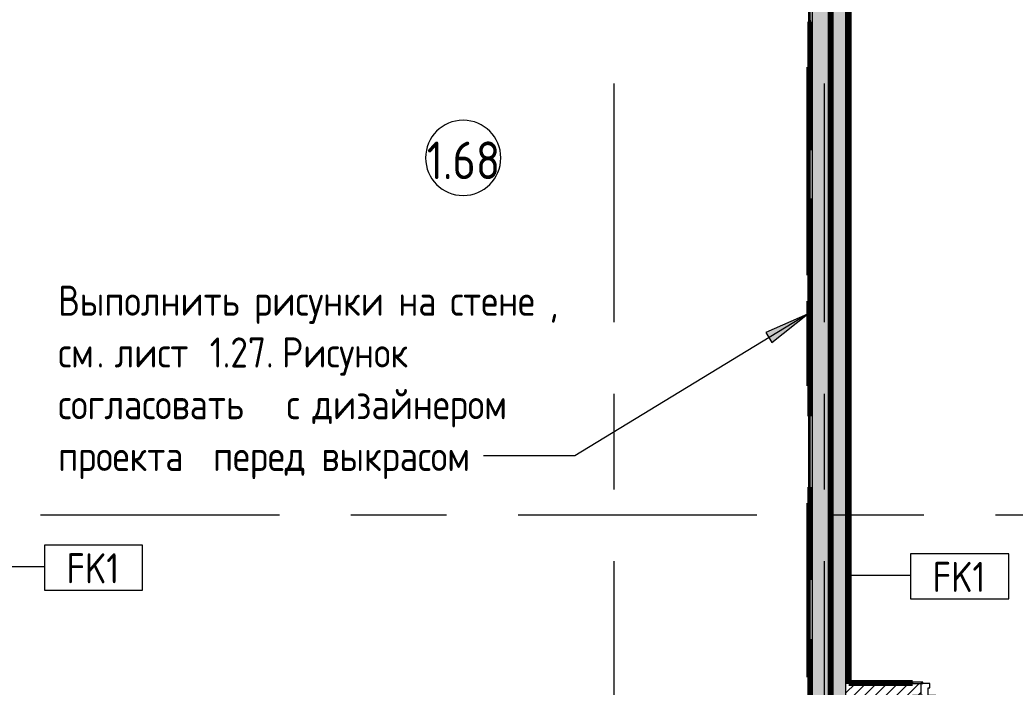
# Model space of a CAD drawing. Header units: millimetres. Extents: x 81711 to 274967, y -8553 to 29000.
# Drawn here: x 101859 to 108477, y 2455 to 6889 of the extents above; entities that cross this region are included whole.
import ezdxf

# ---------------------------------------------------------------- set-up
doc = ezdxf.new("R2010")
doc.units = ezdxf.units.MM
doc.linetypes.add('Осевая', pattern=[3175, 635, -476.25, 1587.5, -476.25])
for name, color, linetype, lineweight in [('A-AREA-IDEN', 7, 'Continuous', 9), ('A-DOOR', 7, 'Continuous', 9), ('A-DOOR-1', 7, 'Continuous', 13), ('A-DOOR-FRAM', 7, 'Continuous', 13), ('A-WALL', 7, 'Continuous', 9), ('A-WALL-IDEN', 7, 'Continuous', 9), ('I-WALL', 7, 'Continuous', 9), ('Оси-2', 7, 'Осевая', 9)]:
    doc.layers.add(name, color=color, linetype=linetype, lineweight=lineweight)
for name, color, linetype, lineweight, true_color in [('A-WALL-2', 7, 'Continuous', 9, 0xff80c0), ('G-ANNO-TEXT-1', 7, 'Continuous', 9, 0x3c3c3c), ('I-WALL-10', 7, 'Continuous', 80, 0x008000), ('I-WALL-15', 5, 'Continuous', 53, 0x0000ff), ('I-WALL-17', 5, 'Continuous', 50, 0x0000ff), ('I-WALL-5', 7, 'Continuous', 9, 0xc0c0c0), ('I-WALL-7', 7, 'Continuous', 53, 0xff80c0), ('I-WALL-8', 7, 'Continuous', 80, 0xff80c0), ('I-WALL-9', 7, 'Continuous', 35, 0x008000)]:
    doc.layers.add(name, color=color, linetype=linetype, lineweight=lineweight, true_color=true_color)
doc.styles.add('GOST Common', font='GOST_Common.ttf', dxfattribs={"width": 0.9, "height": 200})
doc.styles.add('GOST Common_1', font='GOST_Common.ttf', dxfattribs={"width": 0.9, "height": 250})
pattern_1 = [(0, (0, 0), (121.92, 30.48), [10.058, -81.382, 10.058, -81.382, -487.68]), (0, (0, 0), (121.92, 30.48), [-182.88, 10.058, -172.822, 10.058, -81.382, -213.36]), (0, (0, 0), (121.92, 30.48), [-457.2, 10.058, -50.902, 10.058, -142.342]), (120, (45.72, 15.24), (-87.356454, 90.345817), [10.058, -81.382, 10.058, -81.382, -487.68]), (120, (45.72, 15.24), (-87.356454, 90.345817), [-182.88, 10.058, -172.822, 10.058, -81.382, -213.36]), (120, (45.72, 15.24), (-87.356454, 90.345817), [-457.2, 10.058, -50.902, 10.058, -142.342]), (240, (60.96, 76.2), (-34.563546, -120.825817), [10.058, -81.382, 10.058, -81.382, -487.68]), (240, (60.96, 76.2), (-34.563546, -120.825817), [-182.88, 10.058, -172.822, 10.058, -81.382, -213.36]), (240, (60.96, 76.2), (-34.563546, -120.825817), [-457.2, 10.058, -50.902, 10.058, -142.342])]

# ---------------------------------------------------------------- blocks, each defined once
blk = doc.blocks.new('110_Дверь_СКБ_2Ст - Д-2а_п_ Из коридора на лестницу-32239107-План отделки стен 1 этажа в осях 23_1-33')
at = {"layer": 'A-DOOR'}
for centre, radius, start, end in [((-637.5, 40), 900, 0, 90), ((662.5, 40), 400, 90, 180)]:
    blk.add_arc(centre, radius, start, end, dxfattribs=at)
at = {"layer": 'A-DOOR-1'}
for p, q in [((-637.5, 940), (-637.5, 40)), ((-587.5, 940), (-637.5, 940)), ((-587.5, 40), (-587.5, 940)), ((662.5, 440), (612.5, 440)), ((612.5, 440), (612.5, 40)), ((662.5, 40), (662.5, 440)), ((-637.5, 40), (-587.5, 40)), ((612.5, 40), (662.5, 40))]:
    blk.add_line(p, q, dxfattribs=at)
at = {"layer": 'A-DOOR-FRAM'}
for p, q in [((-672.5, 48), (-742.5, 48)), ((-742.5, 48), (-742.5, 40)), ((-742.5, 40), (-672.5, 40)), ((-637.5, 40), (-687.5, 40)), ((-687.5, 40), (-687.5, -40)), ((-672.5, 40), (-672.5, 48)), ((-637.5, -10), (-637.5, 40)), ((662.5, 40), (662.5, -10)), ((712.5, 40), (662.5, 40)), ((767.5, 48), (697.5, 48)), ((697.5, 48), (697.5, 40)), ((697.5, 40), (767.5, 40)), ((712.5, -40), (712.5, 40)), ((767.5, 40), (767.5, 48)), ((-672.5, -40), (-742.5, -40)), ((-742.5, -40), (-742.5, -48)), ((-742.5, -48), (-672.5, -48)), ((-672.5, -39), (-687.5, -39)), ((-687.5, -39), (-687.5, -40)), ((-687.5, -40), (-627.5, -40)), ((-687.5, -40), (-672.5, -40)), ((-672.5, -40), (-672.5, -39)), ((-672.5, -48), (-672.5, -40)), ((-627.5, -10), (-637.5, -10)), ((-627.5, -40), (-627.5, -10)), ((662.5, -10), (652.5, -10)), ((652.5, -10), (652.5, -40)), ((652.5, -40), (712.5, -40)), ((712.5, -39), (697.5, -39)), ((697.5, -39), (697.5, -40)), ((697.5, -40), (712.5, -40)), ((767.5, -40), (697.5, -40)), ((697.5, -40), (697.5, -48)), ((697.5, -48), (767.5, -48)), ((712.5, -40), (712.5, -39)), ((767.5, -48), (767.5, -40))]:
    blk.add_line(p, q, dxfattribs=at)
blk = doc.blocks.new('М_стена_0001 - Типоразмер_без рамки-25382661-План отделки стен 1 этажа в осях 23_1-33')
at = {"layer": 'A-WALL-IDEN'}
for p, q in [((3.258, 1.523), (-3.273, 1.523)), ((-3.273, 1.523), (-3.273, -1.477)), ((3.258, -1.477), (3.258, 1.523)), ((-3.273, -1.477), (3.258, -1.477))]:
    blk.add_line(p, q, dxfattribs=at)
blk = doc.blocks.new('Марка_Помещения - Номер-25198446-План отделки стен 1 этажа в осях 23_1-33')
at = {"layer": 'A-AREA-IDEN'}
for start, end in [(360, 180), (180, 360)]:
    blk.add_arc((0, 0), 2.5, start, end, dxfattribs=at)

msp = doc.modelspace()

# ---------------------------------------------------------------- hatches: boundary and pattern name
at = {"layer": 'G-ANNO-TEXT-1'}
msp.add_hatch(color=256, dxfattribs=at).paths.add_polyline_path([(107095.8, 4934.2), (106819.1, 4811.7), (106860.3, 4744.3)])
at = {"layer": 'I-WALL'}
h = msp.add_hatch(dxfattribs=at)
h.set_pattern_fill('FP_2', color=256, style=0, pattern_type=2)
h.set_pattern_definition([(45, (0, 0), (-57.024626, 57.024626), []), (45, (57.025, 0), (-57.024626, 57.024626), [100.806, -20.161, 3.353, -16.808])])
h.paths.add_polyline_path([(107150, 2400), (107350, 2400), (107350, 10600), (107130, 10600), (107130, 2400)])
h = msp.add_hatch(dxfattribs=at)
h.set_pattern_fill('FP_64', color=256, style=0, pattern_type=2)
h.set_pattern_definition(pattern_1)
h.paths.add_polyline_path([(107110, 150), (107130, 150), (107130, 10380), (107110, 10380), (107110, 170)])
h = msp.add_hatch(dxfattribs=at)
h.set_pattern_fill('FP_64', color=256, style=0, pattern_type=2)
h.set_pattern_definition(pattern_1)
h.paths.add_polyline_path([(107370, 2480), (107370, 10380), (107350, 10380), (107350, 2480)])
h = msp.add_hatch(dxfattribs=at)
h.set_pattern_fill('FP_3', color=256, style=0, pattern_type=2)
h.set_pattern_definition([(45, (0, 0), (-35.35534, 35.35534), [])])
h.paths.add_polyline_path([(107794, 2400), (107849, 2400), (107849, 2480), (107350, 2480), (107350, 2400), (107451, 2400)])
h.paths.add_polyline_path([(109670, 2400), (109670, 2480), (109249, 2479), (109249, 2400), (109570, 2400)])

# ---------------------------------------------------------------- linework, layer by layer
at = {"layer": 'A-WALL'}
for p, q in [((107350, 10380), (107350, 2400)), ((107371, 2480), (107350, 2480))]:
    msp.add_line(p, q, dxfattribs=at)
at = {"layer": 'A-WALL-2'}
for p, q in [((107370, 10379), (107370, 2480)), ((107371, 2480), (107794, 2480))]:
    msp.add_line(p, q, dxfattribs=at)
at = {"layer": 'A-WALL-IDEN'}
for p, q in [((101610.5, 3257.1), (102021.4, 3257.1)), ((107370.5, 3199.8), (107781.4, 3199.8))]:
    msp.add_line(p, q, dxfattribs=at)
at = {"layer": 'G-ANNO-TEXT-1'}
for p, q in [((107095.8, 4934.2), (105549.5, 3991.2)), ((107095.8, 4934.2), (106819.1, 4811.7)), ((106860.3, 4744.3), (107095.8, 4934.2)), ((106819.1, 4811.7), (106860.3, 4744.3)), ((105549.5, 3991.2), (104941.1, 3991.2))]:
    msp.add_line(p, q, dxfattribs=at)
at = {"layer": 'I-WALL-10'}
for p, q in [((107110, 5019.7), (107109, 5019.7)), ((107109, 5019.7), (107109, 4457)), ((107110, 4457), (107110, 5019.7)), ((107109, 4457), (107110, 4457))]:
    msp.add_line(p, q, dxfattribs=at)
at = {"layer": 'I-WALL-15'}
for p, q in [((107110, 6875.6), (107109, 6875.6)), ((107109, 6875.6), (107109, 6024.6)), ((107110, 6024.6), (107110, 6875.6)), ((107109, 6024.6), (107110, 6024.6)), ((107110, 5702.7), (107109, 5702.7)), ((107109, 5702.7), (107109, 5019.7)), ((107110, 5019.7), (107110, 5702.7)), ((107109, 5018), (107110, 5018)), ((107110, 4469.1), (107109, 4469.1)), ((107109, 4457), (107109, 4255.2)), ((107110, 4255.2), (107110, 4457)), ((107109, 4255.2), (107110, 4255.2)), ((107110, 3783), (107109, 3783)), ((107109, 3783), (107109, 3168.8)), ((107110, 3168.8), (107110, 3783)), ((107109, 3168.8), (107110, 3168.8)), ((107110, 2774.6), (107109, 2774.6)), ((107109, 2774.6), (107109, 1982.6)), ((107110, 1982.6), (107110, 2774.6))]:
    msp.add_line(p, q, dxfattribs=at)
at = {"layer": 'I-WALL-17'}
for p, q in [((107109, 6563.2), (107110, 6563.2)), ((107109, 5200.6), (107110, 5200.6)), ((107109, 4342.9), (107110, 4342.9)), ((107109, 3414.9), (107110, 3414.9)), ((107109, 2520.3), (107110, 2520.3))]:
    msp.add_line(p, q, dxfattribs=at)
for points, knots in [([(107109, 6875.6), (107109, 6868.2), (107109, 6832.5), (107109, 6776.1), (107109, 6698.4), (107109, 6635.7), (107109, 6563.2)], [-1.496201, -1.496201, -1.496201, -1.496201, -1.37122, -0.897458, -0.456788, 0, 0, 0, 0]), ([(107109, 6563.2), (107109, 6555.1), (107109, 6444.1), (107109, 6367.6), (107109, 6276.9), (107109, 6149.1), (107109, 6079), (107109, 6030.3), (107109, 6024.6)], [-5.058243, -5.058243, -5.058243, -5.058243, -4.770654, -4.363768, -3.94927, -3.507775, -3.034013, -2.971085, -2.971085, -2.971085, -2.971085]), ([(107109, 5702.7), (107109, 5674.6), (107109, 5609.6), (107109, 5513.4), (107109, 5402.9), (107109, 5313.5), (107109, 5200.6)], [-1.659517, -1.659517, -1.659517, -1.659517, -1.351322, -0.885538, -0.436635, 0, 0, 0, 0]), ([(107109, 5200.6), (107109, 5145.9), (107109, 5095.6), (107109, 5041.7), (107109, 5023), (107109, 5018)], [-4.917818, -4.917818, -4.917818, -4.917818, -4.393616, -3.919826, -3.736251, -3.736251, -3.736251, -3.736251]), ([(107109, 4342.9), (107109, 4311.2), (107109, 4286.2), (107109, 4262.3), (107109, 4255.2)], [-4.6722464, -4.6722464, -4.6722464, -4.6722464, -4.461296, -4.3552784, -4.3552784, -4.3552784, -4.3552784]), ([(107109, 3783), (107109, 3772.5), (107109, 3737.8), (107109, 3690.1), (107109, 3614), (107109, 3506), (107109, 3414.9)], [-1.490539, -1.490539, -1.490539, -1.490539, -1.334394, -0.993867, -0.530473, 0, 0, 0, 0]), ([(107109, 3414.9), (107109, 3364.1), (107109, 3299.4), (107109, 3255.7), (107109, 3223), (107109, 3187.3), (107109, 3170.4), (107109, 3168.8)], [-6.136838, -6.136838, -6.136838, -6.136838, -5.73478, -5.356106, -4.979649, -4.613122, -4.574031, -4.574031, -4.574031, -4.574031]), ([(107109, 2774.6), (107109, 2759.9), (107109, 2735.8), (107109, 2712.1), (107109, 2674.1), (107109, 2642.8), (107109, 2624.7), (107109, 2520.3)], [-1.777742, -1.777742, -1.777742, -1.777742, -1.373793, -0.990085, -0.628624, -0.344786, 0, 0, 0, 0]), ([(107109, 2520.3), (107109, 2505.3), (107109, 2419.6), (107109, 2319.5), (107109, 2200), (107109, 2101.4), (107109, 2022.8), (107109, 1982.6)], [-6.162598, -6.162598, -6.162598, -6.162598, -5.841242, -5.357175, -4.854531, -4.328045, -3.787559, -3.787559, -3.787559, -3.787559])]:
    msp.add_open_spline(points, degree=3, knots=knots, dxfattribs=at)
msp.add_open_spline([(107109, 4469.1), (107109, 4440.3), (107109, 4402), (107109, 4342.9)], degree=3, dxfattribs=at)
at = {"layer": 'I-WALL-5'}
for p, q in [((107130, 150), (107130, 10400)), ((107110, 10380), (107110, 170)), ((107110, 6844.9), (107109, 6844.9)), ((107109, 6820.5), (107110, 6820.5)), ((107110, 6776.1), (107109, 6776.1)), ((107110, 6716.8), (107109, 6716.8)), ((107109, 6711.8), (107110, 6711.8)), ((107109, 6672.5), (107110, 6672.5)), ((107109, 6667.4), (107110, 6667.4)), ((107110, 6617.2), (107109, 6617.2)), ((107109, 6609.2), (107110, 6609.2)), ((107109, 6481.6), (107110, 6481.6)), ((107110, 4965.3), (107109, 4965.3)), ((107110, 4960.3), (107109, 4960.3)), ((107110, 4957.6), (107109, 4957.6)), ((107109, 4850.3), (107110, 4850.3)), ((107109, 4847.6), (107110, 4847.6)), ((107110, 4844.5), (107109, 4844.5)), ((107109, 4825.3), (107110, 4825.3)), ((107110, 4754.1), (107109, 4754.1)), ((107110, 4737.9), (107109, 4737.9)), ((107109, 4734.5), (107110, 4734.5)), ((107110, 4728.6), (107109, 4728.6)), ((107110, 4723.7), (107109, 4723.7)), ((107110, 4677.7), (107109, 4677.7)), ((107109, 4670.4), (107110, 4670.4)), ((107109, 4627.9), (107110, 4627.9)), ((107110, 4617.2), (107109, 4617.2)), ((107109, 4613.7), (107110, 4613.7)), ((107109, 4594.1), (107110, 4594.1)), ((107109, 4588.6), (107110, 4588.6)), ((107110, 4571.9), (107109, 4571.9)), ((107109, 4507.2), (107110, 4507.2)), ((107110, 4504.1), (107109, 4504.1)), ((107110, 4501.2), (107109, 4501.2)), ((107109, 4461.9), (107110, 4461.9)), ((107110, 4418.4), (107109, 4418.4)), ((107109, 4404.1), (107110, 4404.1)), ((107109, 4391.2), (107110, 4391.2)), ((107110, 4380.5), (107109, 4380.5)), ((107110, 4359.4), (107109, 4359.4)), ((107110, 4335.3), (107109, 4335.3)), ((107109, 4270.5), (107110, 4270.5)), ((107110, 4246.8), (107109, 4246.8)), ((107109, 4238.4), (107110, 4238.4)), ((107109, 4225.3), (107110, 4225.3)), ((107109, 4219.4), (107110, 4219.4)), ((107109, 4206.8), (107109, 4219.4)), ((107109, 4206.8), (107110, 4206.8)), ((107110, 4144), (107109, 4144)), ((107109, 3969), (107109, 4144)), ((107110, 4142.2), (107109, 4142.2)), ((107110, 4069.7), (107109, 4069.7)), ((107109, 4064), (107110, 4064)), ((107109, 4062.2), (107110, 4062.2)), ((107110, 4049), (107109, 4049)), ((107109, 4029.7), (107110, 4029.7)), ((107109, 3969), (107110, 3969)), ((107109, 3912.3), (107109, 3952.3)), ((107110, 3952.3), (107109, 3952.3)), ((107109, 3912.3), (107110, 3912.3)), ((107110, 3896.2), (107109, 3896.2)), ((107109, 3833.7), (107109, 3896.2)), ((107110, 3880), (107109, 3880)), ((107110, 3873.7), (107109, 3873.7)), ((107109, 3856.2), (107110, 3856.2)), ((107109, 3840), (107110, 3840)), ((107109, 3833.7), (107110, 3833.7)), ((107109, 3783), (107109, 3828.4)), ((107110, 3828.4), (107109, 3828.4)), ((107110, 3768.6), (107109, 3768.6)), ((107109, 3748.4), (107110, 3748.4)), ((107110, 3742.2), (107109, 3742.2)), ((107109, 3728.6), (107110, 3728.6)), ((107110, 3722.6), (107109, 3722.6)), ((107110, 3713.1), (107109, 3713.1)), ((107110, 3704.7), (107109, 3704.7)), ((107110, 3679.2), (107109, 3679.2)), ((107109, 3673.1), (107110, 3673.1)), ((107109, 3664.7), (107110, 3664.7)), ((107109, 3639.2), (107110, 3639.2)), ((107109, 3622.2), (107110, 3622.2)), ((107110, 3610), (107109, 3610)), ((107110, 3603.3), (107109, 3603.3)), ((107109, 3570), (107110, 3570)), ((107110, 3549.1), (107109, 3549.1)), ((107109, 3523.3), (107110, 3523.3)), ((107109, 3509.1), (107110, 3509.1)), ((107109, 2622.2), (107110, 2622.2)), ((107110, 2602.2), (107109, 2602.2)), ((107109, 2479.9), (107110, 2479.9)), ((107109, 2470.6), (107110, 2470.6))]:
    msp.add_line(p, q, dxfattribs=at)
for points, knots in [([(107109, 6716.8), (107109, 6765.7), (107109, 6820.1), (107109, 6855.7), (107109, 6872.6), (107109, 6889.3), (107109, 6889.3), (107109, 6889.3), (107109, 6846.4), (107109, 6820.5)], [-1.186443, -1.186443, -1.186443, -1.186443, -0.947492, -0.780382, -0.678185, -0.583884, -0.43854, -0.215745, 0, 0, 0, 0]), ([(107109, 6672.5), (107109, 6721.3), (107109, 6775.8), (107109, 6811.4), (107109, 6828.2), (107109, 6844.9), (107109, 6844.9), (107109, 6844.9), (107109, 6802), (107109, 6776.1)], [-1.186443, -1.186443, -1.186443, -1.186443, -0.947492, -0.780382, -0.678185, -0.583884, -0.43854, -0.215745, 0, 0, 0, 0]), ([(107109, 6820.5), (107109, 6794.2), (107109, 6757.1), (107109, 6721.2), (107109, 6706.7), (107109, 6716.8)], [-0.3529929, -0.3529929, -0.3529929, -0.3529929, -0.2400144, -0.1126558, 0, 0, 0, 0]), ([(107109, 6776.1), (107109, 6749.8), (107109, 6712.7), (107109, 6676.8), (107109, 6662.4), (107109, 6672.5)], [-0.3529929, -0.3529929, -0.3529929, -0.3529929, -0.2400144, -0.1126558, 0, 0, 0, 0]), ([(107109, 6617.2), (107109, 6617.2), (107109, 6616.5), (107109, 6612.9), (107109, 6606.4), (107109, 6596.8), (107109, 6594.4), (107109, 6570.3), (107109, 6542.8), (107109, 6503.1), (107109, 6483.6), (107109, 6479.9), (107109, 6488.7), (107109, 6497.5), (107109, 6511.4), (107109, 6524.9), (107109, 6537.1), (107109, 6550.4), (107109, 6564.1), (107109, 6577.2), (107109, 6590.9), (107109, 6598.6), (107109, 6603.5), (107109, 6609.2)], [-1.503198, -1.503198, -1.503198, -1.503198, -1.484014, -1.384661, -1.281093, -1.204155, -1.118982, -1.03556, -0.917496, -0.818994, -0.737085, -0.673164, -0.614845, -0.542352, -0.465296, -0.386325, -0.312703, -0.250979, -0.187375, -0.123558, -0.068344, -0.028939, 0, 0, 0, 0]), ([(107109, 3722.6), (107109, 3768.6), (107109, 3824), (107109, 3870.3), (107109, 3924.8), (107109, 3968.1), (107109, 3994.2), (107109, 4042), (107109, 4087.4), (107109, 4144.5), (107109, 4171), (107109, 4262.5), (107109, 4342.9)], [-1.539418, -1.539418, -1.539418, -1.539418, -1.388342, -1.22887, -1.088707, -0.960629, -0.827133, -0.672788, -0.501824, -0.364956, -0.195962, 0, 0, 0, 0]), ([(107109, 2479.9), (107109, 2485.9), (107109, 2490.9), (107109, 2498.3), (107109, 2511.5), (107109, 2524.1), (107109, 2537.4), (107109, 2550.1), (107109, 2561.8), (107109, 2574.4), (107109, 2587.6), (107109, 2595.9), (107109, 2603.9), (107109, 2599.8), (107109, 2580), (107109, 2540), (107109, 2512.6), (107109, 2489.6), (107109, 2487.5), (107109, 2478.9), (107109, 2473.4), (107109, 2469.9), (107109, 2470.8), (107109, 2479.3)], [-1.570099, -1.570099, -1.570099, -1.570099, -1.541159, -1.501754, -1.446541, -1.382724, -1.319119, -1.257396, -1.183774, -1.104802, -1.027747, -0.955254, -0.896935, -0.833013, -0.751105, -0.652602, -0.534539, -0.451116, -0.365944, -0.289006, -0.185438, -0.086085, 0, 0, 0, 0])]:
    msp.add_open_spline(points, degree=3, knots=knots, dxfattribs=at)
for points in [[(107109, 6609.7), (107109, 6615.8), (107109, 6617.2), (107109, 6617.2)], [(107109, 4342.9), (107109, 4091.4), (107109, 3927.1), (107109, 3849.3)], [(107109, 3849.3), (107109, 3620.7), (107109, 3436.2), (107109, 3295.8)], [(107109, 2622.2), (107109, 2988.7), (107109, 3355.5), (107109, 3722.6)]]:
    msp.add_open_spline(points, degree=3, dxfattribs=at)
at = {"layer": 'I-WALL-7'}
for p, q in [((107103, 6575.6), (107104, 6575.6)), ((107103, 6279.4), (107103, 6575.6)), ((107104, 6575.6), (107104, 6279.4)), ((107103, 6279.4), (107104, 6279.4)), ((107104, 5642.3), (107103, 5642.3)), ((107104, 5494.5), (107103, 5494.5)), ((107103, 5192.3), (107104, 5192.3)), ((107104, 3678.6), (107103, 3678.6)), ((107103, 3195.9), (107104, 3195.9)), ((107104, 2740.3), (107103, 2740.3)), ((107103, 2520.3), (107104, 2520.3))]:
    msp.add_line(p, q, dxfattribs=at)
for points, knots in [([(107103, 5494.5), (107103, 5582.2), (107103, 5650.1), (107103, 5638.3), (107103, 5652.5), (107103, 5702), (107103, 5786.4), (107103, 5905.9), (107103, 5942.8), (107103, 6007.2), (107103, 6049), (107103, 6186.9), (107103, 6279.4)], [-3.318507, -3.318507, -3.318507, -3.318507, -3.013206, -2.806216, -2.611601, -2.306248, -1.89237, -1.410664, -1.051193, -0.747975, -0.41021, 0, 0, 0, 0]), ([(107104, 6279.4), (107104, 6186.9), (107104, 6049), (107104, 6007.2), (107104, 5942.8), (107104, 5905.9), (107104, 5786.4), (107104, 5702), (107104, 5652.5), (107104, 5638.3), (107104, 5650.1), (107104, 5582.2), (107104, 5494.5)], [0, 0, 0, 0, 0.41021, 0.747975, 1.051193, 1.410664, 1.89237, 2.306248, 2.611601, 2.806216, 3.013206, 3.318507, 3.318507, 3.318507, 3.318507]), ([(107103, 2740.3), (107103, 2827.4), (107103, 2934.5), (107103, 2962.3), (107103, 3021), (107103, 3089.1), (107103, 3195.9)], [-1.42227, -1.42227, -1.42227, -1.42227, -1.019497, -0.718929, -0.3603, 0, 0, 0, 0]), ([(107104, 3195.9), (107104, 3089.1), (107104, 3021), (107104, 2962.3), (107104, 2934.5), (107104, 2827.4), (107104, 2740.3)], [0, 0, 0, 0, 0.3603, 0.718929, 1.019497, 1.42227, 1.42227, 1.42227, 1.42227])]:
    msp.add_open_spline(points, degree=3, knots=knots, dxfattribs=at)
for points in [[(107103, 5622.5), (107103, 5518.3), (107103, 5374.9), (107103, 5192.3)], [(107104, 5192.3), (107104, 5374.9), (107104, 5518.3), (107104, 5622.5)], [(107103, 5192.3), (107103, 5289.7), (107103, 5390.4), (107103, 5494.5)], [(107104, 5494.5), (107104, 5390.4), (107104, 5289.7), (107104, 5192.3)], [(107103, 3195.9), (107103, 3358.4), (107103, 3519.3), (107103, 3678.6)], [(107103, 3678.6), (107103, 3518.5), (107103, 3390.5), (107103, 3294.9)], [(107104, 3294.9), (107104, 3390.5), (107104, 3518.5), (107104, 3678.6)], [(107104, 3678.6), (107104, 3519.3), (107104, 3358.4), (107104, 3195.9)], [(107103, 3023.5), (107103, 2885.6), (107103, 2638.5), (107103, 2520.3)], [(107104, 2520.3), (107104, 2638.5), (107104, 2885.6), (107104, 3023.5)], [(107103, 2520.3), (107103, 2627.4), (107103, 2635.4), (107103, 2740.3)], [(107104, 2740.3), (107104, 2635.4), (107104, 2627.4), (107104, 2520.3)]]:
    msp.add_open_spline(points, degree=3, dxfattribs=at)
at = {"layer": 'I-WALL-8'}
for p, q in [((107250, 10390), (107250, 160.5)), ((107251, 160.5), (107251, 10390)), ((107371, 2481), (107371, 10379)), ((107794, 2481), (107371, 2481))]:
    msp.add_line(p, q, dxfattribs=at)
at = {"layer": 'I-WALL-9'}
for p, q in [((107110, 6818.6), (107109, 6818.6)), ((107110, 6777.8), (107109, 6777.8)), ((107109, 6715), (107110, 6715)), ((107109, 6674.1), (107110, 6674.1)), ((107109, 6672.5), (107110, 6672.5)), ((107109, 6615.7), (107110, 6615.7)), ((107110, 5927.6), (107109, 5927.6)), ((107109, 5613.1), (107110, 5613.1)), ((107109, 5448.9), (107110, 5448.9)), ((107109, 4219.4), (107109, 4255.2)), ((107109, 3849.3), (107110, 3849.3)), ((107109, 3295.8), (107110, 3295.8)), ((107109, 3024.6), (107110, 3024.6)), ((107109, 2483.9), (107110, 2483.9))]:
    msp.add_line(p, q, dxfattribs=at)
for points, knots in [([(107109, 6672.5), (107109, 6743.3), (107109, 6804.8), (107109, 6863.2), (107109, 6949.7), (107109, 7022.7), (107109, 7098.6), (107109, 7142), (107109, 7180.7), (107109, 7237.7), (107109, 7281.4), (107109, 7357.4), (107109, 7451.6), (107109, 7560.8), (107109, 7651.9)], [-3.148159, -3.148159, -3.148159, -3.148159, -2.909165, -2.649209, -2.353816, -2.041529, -1.777741, -1.583235, -1.38353, -1.183403, -0.943863, -0.682808, -0.35743, 0, 0, 0, 0]), ([(107109, 6818.6), (107109, 6844.5), (107109, 6887.4), (107109, 6887.4), (107109, 6887.4), (107109, 6870.7), (107109, 6853.8), (107109, 6818.3), (107109, 6763.8), (107109, 6715)], [-1.186443, -1.186443, -1.186443, -1.186443, -0.970698, -0.747904, -0.602559, -0.508259, -0.406061, -0.238952, 0, 0, 0, 0]), ([(107109, 6777.8), (107109, 6803.7), (107109, 6846.6), (107109, 6846.6), (107109, 6846.6), (107109, 6829.9), (107109, 6813), (107109, 6777.4), (107109, 6723), (107109, 6674.1)], [-1.186443, -1.186443, -1.186443, -1.186443, -0.970698, -0.747904, -0.602559, -0.508259, -0.406061, -0.238952, 0, 0, 0, 0]), ([(107109, 6715), (107109, 6704.9), (107109, 6719.3), (107109, 6755.2), (107109, 6792.3), (107109, 6818.6)], [-0.3529929, -0.3529929, -0.3529929, -0.3529929, -0.2403371, -0.1129785, 0, 0, 0, 0]), ([(107109, 6674.1), (107109, 6664), (107109, 6678.5), (107109, 6714.4), (107109, 6751.5), (107109, 6777.8)], [-0.3529929, -0.3529929, -0.3529929, -0.3529929, -0.2403371, -0.1129785, 0, 0, 0, 0]), ([(107109, 6615.7), (107109, 6610.9), (107109, 6606.2), (107109, 6597.9), (107109, 6582.9), (107109, 6568.6), (107109, 6554), (107109, 6539.3), (107109, 6526.1), (107109, 6510.4), (107109, 6494.6), (107109, 6484.7), (107109, 6473.9), (107109, 6476.6), (107109, 6495.3), (107109, 6533.9), (107109, 6561.6), (107109, 6588.3), (107109, 6591.5), (107109, 6603.5), (107109, 6612.7), (107109, 6620.3), (107109, 6622.5), (107109, 6616.2)], [-1.570099, -1.570099, -1.570099, -1.570099, -1.541159, -1.501754, -1.446541, -1.382724, -1.319119, -1.257396, -1.183774, -1.104802, -1.027747, -0.955254, -0.896935, -0.833013, -0.751105, -0.652602, -0.534539, -0.451116, -0.365944, -0.289006, -0.185438, -0.086085, 0, 0, 0, 0]), ([(107109, 2472.4), (107109, 2472.4), (107109, 2473.6), (107109, 2477.2), (107109, 2484.3), (107109, 2486), (107109, 2507.2), (107109, 2534.3), (107109, 2574.8), (107109, 2594.9), (107109, 2599.7), (107109, 2592.9), (107109, 2585.3), (107109, 2573.3), (107109, 2562.1), (107109, 2551.1), (107109, 2539.2), (107109, 2526.6), (107109, 2514.8), (107109, 2502.5), (107109, 2495.4), (107109, 2490.4), (107109, 2483.9)], [-1.463651, -1.463651, -1.463651, -1.463651, -1.384661, -1.281093, -1.204155, -1.118982, -1.03556, -0.917496, -0.818994, -0.737085, -0.673164, -0.614845, -0.542352, -0.465296, -0.386325, -0.312703, -0.250979, -0.187375, -0.123558, -0.068344, -0.028939, 0, 0, 0, 0]), ([(107109, 2483.2), (107109, 2473.8), (107109, 2472.6), (107109, 2472.4), (107109, 2472.4)], [-1.5700987, -1.5700987, -1.5700987, -1.5700987, -1.4840141, -1.4643872, -1.4643872, -1.4643872, -1.4643872])]:
    msp.add_open_spline(points, degree=3, knots=knots, dxfattribs=at)
for points in [[(107109, 5927.6), (107109, 6199.9), (107109, 6448.2), (107109, 6672.5)], [(107109, 5448.9), (107109, 5522.2), (107109, 5576.9), (107109, 5613.1)], [(107109, 5019.7), (107109, 5145.6), (107109, 5288.6), (107109, 5448.9)], [(107109, 3849.3), (107109, 3957.1), (107109, 4158), (107109, 4457)], [(107109, 3295.8), (107109, 3436.2), (107109, 3620.7), (107109, 3849.3)], [(107109, 2336.8), (107109, 2692.7), (107109, 2921.9), (107109, 3024.6)]]:
    msp.add_open_spline(points, degree=3, dxfattribs=at)
at = {"layer": 'Оси-2'}
for p, q in [((105810, 593.7), (105810, 19528.3)), ((107210, 593.7), (107210, 19528.3)), ((85010.7, 3600), (122760, 3600))]:
    msp.add_line(p, q, dxfattribs=at)

# ---------------------------------------------------------------- block references
at = {"layer": 'A-AREA-IDEN', "xscale": 99.99999999999993, "yscale": 99.99999999999993, "zscale": 99.99999999999993}
msp.add_blockref('Марка_Помещения - Номер-25198446-План отделки стен 1 этажа в осях 23_1-33', (104806.7, 5972.5), dxfattribs=at)
at = {"layer": 'A-DOOR', "rotation": 180}
msp.add_blockref('110_Дверь_СКБ_2Ст - Д-2а_п_ Из коридора на лестницу-32239107-План отделки стен 1 этажа в осях 23_1-33', (108561.5, 2440), dxfattribs=at)
at = {"layer": 'A-WALL-IDEN', "xscale": 99.99999999999993, "yscale": 99.99999999999993, "zscale": 99.99999999999993}
for p in [(102348.8, 3246.6), (108108.8, 3189.3)]:
    msp.add_blockref('М_стена_0001 - Типоразмер_без рамки-25382661-План отделки стен 1 этажа в осях 23_1-33', p, dxfattribs=at)

# ---------------------------------------------------------------- texts
at = {"layer": 'A-AREA-IDEN', "insert": (104564.8, 6081), "char_height": 250, "width": 606.076, "attachment_point": 1, "style": 'GOST Common_1'}
msp.add_mtext('1.68', dxfattribs=at)
at = {"layer": 'A-WALL-IDEN', "char_height": 200, "width": 447.342, "attachment_point": 1, "style": 'GOST Common'}
for insert in [(102168.5, 3344.7), (107928.5, 3287.3)]:
    msp.add_mtext('FK1', dxfattribs=dict(at, insert=insert))
at = {"layer": 'G-ANNO-TEXT-1', "char_height": 200, "attachment_point": 1, "style": 'GOST Common'}
for s, insert, width in [('Выполнить', (102113.4, 5123.1), 1500.759), ('\\fGOST Common|b0|i0|c204|p34|;\\W.9; ', (103351.6, 5123.1), 79.367), ('\\fGOST Common|b0|i0|c204|p34|;\\W.9; ', (104310.1, 5123.1), 79.367), ('\\fGOST Common|b0|i0|c204|p34|;\\W.9; ', (104655.3, 5123.1), 79.367), ('рисунки', (103417.1, 5123.1), 1082.278), ('на', (104375.6, 5123.1), 339.114), ('стене', (104720.8, 5123.1), 800.886), (', ', (105381.6, 5123.1), 158.734), (' 1.27. ', (103012.3, 4779.1), 714.304), ('Рисунок', (103601.6, 4779.1), 1103.924), ('\\fGOST Common|b0|i0|c204|p34|;\\W.9; ', (104512.5, 4779.1), 79.367), ('см', (102113.4, 4779.1), 310.253), ('лист', (102488.4, 4779.1), 634.937), ('. ', (102369.3, 4779.1), 144.304), ('\\fGOST Common|b0|i0|c204|p34|;\\W.9; ', (103565.9, 4435.2), 79.367), ('\\fGOST Common|b0|i0|c204|p34|;\\W.9; ', (103738.6, 4435.2), 79.367), ('дизайнером', (103804.1, 4435.2), 1616.202), ('\\fGOST Common|b0|i0|c204|p34|;\\W.9; ', (105137.6, 4435.2), 79.367), ('согласовать', (102113.4, 4435.2), 1760.506), ('\\fGOST Common|b0|i0|c204|p34|;\\W.9;с', (103631.4, 4435.2), 129.873), ('\\fGOST Common|b0|i0|c204|p34|;\\W.9; ', (103077.8, 4091.2), 79.367), ('\\fGOST Common|b0|i0|c204|p34|;\\W.9; ', (103798.1, 4091.2), 79.367), ('проекта', (102113.4, 4091.2), 1168.86), ('перед', (103143.3, 4091.2), 793.671), ('выкрасом', (103863.6, 4091.2), 1305.949)]:
    msp.add_mtext(s, dxfattribs=dict(at, insert=insert, width=width))

doc.saveas('drawing.dxf')
